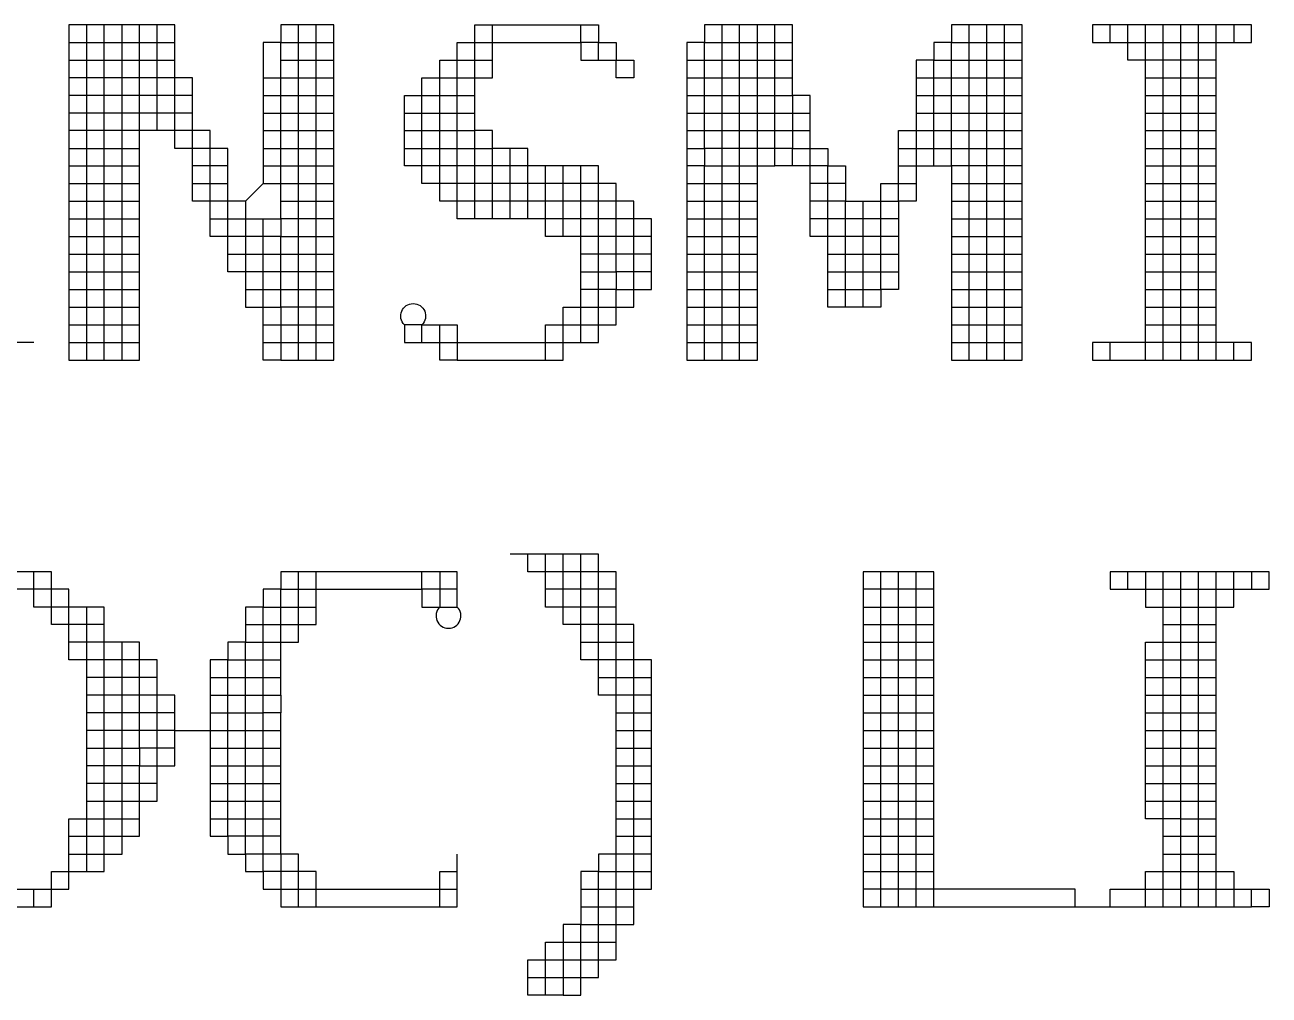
# Model space of a CAD drawing. Header units: millimetres. Extents: x 0 to 841, y 0 to 594.
# Drawn here: x 785.72 to 794.45, y 106.28 to 113.09 of the extents above; entities that cross this region are included whole.
import ezdxf
from ezdxf.enums import TextEntityAlignment as Align

# ---------------------------------------------------------------- set-up
doc = ezdxf.new("R2010")
doc.units = ezdxf.units.MM
doc.layers.add('TEXT', color=255, linetype='Continuous')
doc.styles.add('ECL', font='', dxfattribs={"width": 0.7, "height": 3})
doc.styles.get('ECL').set_extended_font_data('FangSong_GB2312')

# ---------------------------------------------------------------- blocks, each defined once
blk = doc.blocks.new('*U21')
at = {"color": 195, "linetype": 'Continuous'}
for points in [[(21.566, 4.87), (21.417, 4.87), (21.269, 4.87), (21.12, 4.87), (21.12, 4.722), (20.972, 4.722), (20.823, 4.722), (20.675, 4.722), (20.526, 4.722), (20.526, 4.87), (20.526, 5.019), (20.378, 5.019), (20.378, 5.167), (20.378, 5.316), (20.378, 5.464), (20.378, 5.613), (20.378, 5.761), (20.378, 5.91), (20.378, 6.058), (20.229, 6.058), (20.229, 6.207), (20.229, 6.355), (20.229, 6.504), (19.338, 6.504), (19.338, 6.355), (19.338, 6.207), (19.338, 6.058), (19.338, 5.91), (19.338, 5.761), (19.338, 5.613), (19.338, 5.464), (19.338, 5.316), (19.338, 5.167), (19.338, 5.019), (19.338, 4.87), (19.338, 4.722), (19.338, 4.573), (19.338, 4.425), (19.338, 4.276), (19.338, 4.128), (19.338, 3.979), (19.338, 3.831), (19.338, 3.682), (19.487, 3.682), (19.635, 3.682), (19.784, 3.682), (19.932, 3.682), (19.932, 3.831), (19.932, 3.979), (19.932, 4.128), (19.932, 4.276), (19.932, 4.425), (19.932, 4.573), (19.932, 4.722), (19.932, 4.87), (19.932, 5.019), (19.932, 5.167), (19.932, 5.316), (19.932, 5.464), (19.932, 5.613)], [(20.526, 4.87), (20.675, 4.87), (20.823, 4.87), (21.12, 4.87), (21.12, 5.019), (21.12, 5.167), (21.269, 5.167), (21.417, 5.167), (21.566, 5.167)], [(24.536, 4.276), (24.684, 4.276), (24.684, 4.425), (24.833, 4.425), (24.981, 4.425), (25.13, 4.425)]]:
    blk.add_lwpolyline(points, dxfattribs=at)
at = {"color": 207, "linetype": 'Continuous'}
for points in [[(19.487, 3.682), (19.487, 3.831), (19.487, 3.979), (19.487, 4.128), (19.487, 4.276), (19.487, 4.425), (19.487, 4.573), (19.487, 4.722), (19.487, 4.87), (19.487, 5.019), (19.487, 5.167), (19.487, 5.316), (19.487, 5.464), (19.487, 5.613), (19.487, 5.761), (19.487, 5.91), (19.487, 6.058), (19.487, 6.207), (19.487, 6.355), (19.487, 6.504)], [(28.545, 3.682), (28.545, 3.831), (28.545, 3.979), (28.545, 4.128), (28.545, 4.276), (28.545, 4.425), (28.545, 4.573), (28.545, 4.722), (28.545, 4.87), (28.545, 5.019), (28.545, 5.167), (28.545, 5.316), (28.545, 5.464), (28.545, 5.613), (28.545, 5.761), (28.545, 5.91), (28.545, 6.058), (28.545, 6.207), (28.545, 6.355), (28.545, 6.504)], [(24.684, 3.682), (24.684, 3.831), (24.833, 3.831), (24.981, 3.831), (25.13, 3.831)], [(26.169, -0.921), (26.169, -0.773), (26.169, -0.624), (26.169, -0.476), (26.169, -0.327), (26.169, -0.179), (26.169, -0.03), (26.169, 0.118), (26.169, 0.267), (26.169, 0.415), (26.169, 0.564), (26.169, 0.712), (26.169, 0.861), (26.169, 1.009), (26.169, 1.158), (26.169, 1.306), (26.169, 1.455), (26.169, 1.603), (26.169, 1.752), (26.169, 1.9)]]:
    blk.add_lwpolyline(points, dxfattribs=at)
at = {"color": 177, "linetype": 'Continuous'}
for points in [[(19.635, 3.682), (19.635, 3.831), (19.635, 3.979), (19.635, 4.128), (19.635, 4.276), (19.635, 4.425), (19.635, 4.573), (19.635, 4.722), (19.635, 4.87), (19.635, 5.019), (19.635, 5.167), (19.635, 5.316), (19.635, 5.464), (19.635, 5.613), (19.635, 5.761), (19.635, 5.91), (19.635, 6.058), (19.635, 6.207), (19.635, 6.355), (19.635, 6.504)], [(21.269, 3.682), (21.269, 3.831), (21.269, 3.979), (21.269, 4.128), (21.269, 4.276), (21.269, 4.425), (21.269, 4.573), (21.269, 4.722), (21.269, 4.87), (21.269, 5.019), (21.269, 5.167), (21.269, 5.316), (21.269, 5.464), (21.269, 5.613), (21.269, 5.761), (21.269, 5.91), (21.269, 6.058), (21.269, 6.207), (21.269, 6.355), (21.269, 6.504)], [(26.912, 3.682), (26.912, 3.831), (26.912, 3.979), (26.912, 4.128), (26.912, 4.276), (26.912, 4.425), (26.912, 4.573), (26.912, 4.722), (26.912, 4.87), (26.912, 5.019), (26.912, 5.167), (26.912, 5.316), (26.912, 5.464), (26.912, 5.613), (26.912, 5.761), (26.912, 5.91), (26.912, 6.058), (26.912, 6.207), (26.912, 6.355), (26.912, 6.504)], [(19.338, 6.355), (19.487, 6.355), (19.635, 6.355), (19.784, 6.355), (19.932, 6.355), (20.081, 6.355), (20.229, 6.355)], [(28.1, 6.355), (28.248, 6.355), (28.397, 6.355), (28.545, 6.355), (28.694, 6.355), (28.842, 6.355), (28.991, 6.355), (29.139, 6.355)], [(19.338, 6.207), (19.487, 6.207), (19.635, 6.207), (19.784, 6.207), (19.932, 6.207), (20.081, 6.207), (20.229, 6.207)], [(24.239, 4.722), (24.09, 4.722), (24.09, 4.87), (23.942, 4.87), (23.942, 5.019), (23.793, 5.019), (23.793, 5.167), (23.645, 5.167), (23.496, 5.167), (23.348, 5.167), (23.199, 5.167), (23.051, 5.167), (22.902, 5.167), (22.754, 5.167), (22.605, 5.167), (22.457, 5.167), (22.457, 5.316), (22.308, 5.316), (22.308, 5.464), (22.308, 5.613), (22.308, 5.761), (22.457, 5.761), (22.457, 5.91), (22.605, 5.91), (22.605, 6.058), (22.754, 6.058), (22.754, 6.207), (22.902, 6.207)], [(26.466, 5.91), (26.615, 5.91), (26.615, 6.058), (26.763, 6.058), (26.763, 6.207), (26.912, 6.207), (27.06, 6.207), (27.209, 6.207), (27.357, 6.207)], [(20.378, 5.91), (20.229, 5.91), (20.229, 6.058), (20.081, 6.058), (19.932, 6.058), (19.784, 6.058), (19.635, 6.058), (19.487, 6.058), (19.338, 6.058)], [(26.466, 5.761), (26.615, 5.761), (26.615, 5.91), (26.763, 5.91), (26.763, 6.058), (26.912, 6.058), (27.06, 6.058), (27.209, 6.058), (27.357, 6.058)], [(22.16, 5.613), (22.308, 5.613), (22.457, 5.613), (22.605, 5.613), (22.605, 5.761), (22.754, 5.761)], [(22.16, 5.464), (22.308, 5.464), (22.457, 5.464), (22.605, 5.464), (22.605, 5.613), (22.754, 5.613)], [(22.902, 4.87), (22.902, 5.019), (22.902, 5.167), (22.902, 5.316), (22.902, 5.464)], [(25.872, 4.128), (25.872, 4.276), (25.872, 4.425), (25.872, 4.573), (25.872, 4.722), (25.724, 4.722), (25.724, 4.87), (25.724, 5.019), (25.724, 5.167), (25.575, 5.167)], [(26.763, 5.167), (26.912, 5.167), (27.06, 5.167), (27.209, 5.167), (27.357, 5.167)], [(26.763, 5.019), (26.912, 5.019), (27.06, 5.019), (27.209, 5.019), (27.357, 5.019)], [(26.763, 4.87), (26.912, 4.87), (27.06, 4.87), (27.209, 4.87), (27.357, 4.87)], [(26.763, 4.722), (26.912, 4.722), (27.06, 4.722), (27.209, 4.722), (27.357, 4.722)], [(20.823, 4.276), (20.972, 4.276), (21.12, 4.276), (21.269, 4.276), (21.417, 4.276), (21.566, 4.276)], [(26.763, 4.276), (26.912, 4.276), (27.06, 4.276), (27.209, 4.276), (27.357, 4.276)], [(26.763, 4.128), (26.912, 4.128), (27.06, 4.128), (27.209, 4.128), (27.357, 4.128)], [(26.763, 3.979), (26.912, 3.979), (27.06, 3.979), (27.209, 3.979), (27.357, 3.979)], [(26.763, 3.831), (26.912, 3.831), (27.06, 3.831), (27.209, 3.831), (27.357, 3.831)], [(23.348, -1.664), (23.348, -1.515), (23.496, -1.515), (23.645, -1.515), (23.645, -1.367), (23.793, -1.367), (23.942, -1.367), (23.942, -1.218), (23.942, -1.07), (23.942, -0.921), (23.942, -0.773), (23.942, -0.624), (23.942, -0.476), (23.942, -0.327), (23.942, -0.179), (23.942, -0.03), (23.942, 0.118), (23.942, 0.267), (23.942, 0.415), (23.942, 0.564), (23.942, 0.712), (23.942, 0.861), (23.942, 1.009), (23.942, 1.158), (23.793, 1.158), (23.793, 1.306), (23.793, 1.455), (23.793, 1.603), (23.645, 1.603), (23.496, 1.603), (23.496, 1.752), (23.496, 1.9), (23.496, 2.049)], [(28.694, -0.921), (28.694, -0.773), (28.694, -0.624), (28.694, -0.476), (28.694, -0.327), (28.694, -0.179), (28.694, -0.03), (28.694, 0.118), (28.694, 0.267), (28.694, 0.415), (28.694, 0.564), (28.694, 0.712), (28.694, 0.861), (28.694, 1.009), (28.694, 1.158), (28.694, 1.306), (28.694, 1.455), (28.694, 1.603), (28.694, 1.752), (28.694, 1.9)], [(20.526, 1.009), (20.675, 1.009), (20.675, 1.158), (20.823, 1.158), (20.823, 1.306), (20.972, 1.306), (20.972, 1.455), (21.12, 1.455), (21.12, 1.603), (21.269, 1.603), (21.417, 1.603)], [(28.694, 1.306), (28.842, 1.306), (28.991, 1.306)], [(23.942, 0.712), (24.09, 0.712), (24.239, 0.712)], [(23.942, 0.564), (24.09, 0.564), (24.239, 0.564)], [(23.942, 0.415), (24.09, 0.415), (24.239, 0.415)], [(23.942, 0.267), (24.09, 0.267), (24.239, 0.267)], [(23.942, 0.118), (24.09, 0.118), (24.239, 0.118)], [(23.942, -0.03), (24.09, -0.03), (24.239, -0.03)], [(23.942, -0.179), (24.09, -0.179), (24.239, -0.179)], [(28.694, -0.179), (28.842, -0.179), (28.991, -0.179)], [(28.397, -0.921), (28.397, -0.773), (28.545, -0.773), (28.694, -0.773), (28.842, -0.773), (28.991, -0.773), (29.139, -0.773), (29.139, -0.921)]]:
    blk.add_lwpolyline(points, dxfattribs=at)
at = {"color": 154, "linetype": 'Continuous'}
for points in [[(19.784, 3.682), (19.784, 3.831), (19.784, 3.979), (19.784, 4.128), (19.784, 4.276), (19.784, 4.425), (19.784, 4.573), (19.784, 4.722), (19.784, 4.87), (19.784, 5.019), (19.784, 5.167), (19.784, 5.316), (19.784, 5.464), (19.784, 5.613), (19.784, 5.761), (19.784, 5.91), (19.784, 6.058), (19.784, 6.207), (19.784, 6.355), (19.784, 6.504)], [(28.842, 3.682), (28.842, 3.831), (28.842, 3.979), (28.842, 4.128), (28.842, 4.276), (28.842, 4.425), (28.842, 4.573), (28.842, 4.722), (28.842, 4.87), (28.842, 5.019), (28.842, 5.167), (28.842, 5.316), (28.842, 5.464), (28.842, 5.613), (28.842, 5.761), (28.842, 5.91), (28.842, 6.058), (28.842, 6.207), (28.842, 6.355), (28.842, 6.504)]]:
    blk.add_lwpolyline(points, dxfattribs=at)
at = {"color": 146, "linetype": 'Continuous'}
blk.add_lwpolyline([(19.932, 5.613), (19.932, 5.761), (19.932, 5.91), (19.932, 6.058), (19.932, 6.207), (19.932, 6.355), (19.932, 6.504)], dxfattribs=at)
at = {"color": 157, "linetype": 'Continuous'}
for points in [[(20.081, 5.613), (20.081, 5.761), (20.081, 5.91), (20.081, 6.058), (20.081, 6.207), (20.081, 6.355), (20.081, 6.504)], [(21.417, 3.682), (21.566, 3.682), (21.566, 3.831), (21.566, 3.979), (21.566, 4.128), (21.566, 4.276), (21.566, 4.425), (21.566, 4.573), (21.566, 4.722), (21.566, 4.87), (21.566, 5.019), (21.566, 5.167), (21.566, 5.316), (21.566, 5.464), (21.566, 5.613), (21.566, 5.761), (21.566, 5.91), (21.566, 6.058), (21.566, 6.207), (21.566, 6.355), (21.566, 6.504), (21.12, 6.504), (21.12, 6.355), (20.972, 6.355), (20.972, 6.207), (20.972, 6.058), (20.972, 5.91), (20.972, 5.761), (20.972, 5.613), (20.972, 5.464), (20.972, 5.316), (20.972, 5.167), (20.823, 5.019), (20.823, 4.87), (20.823, 4.722), (20.823, 4.573), (20.823, 4.425), (20.823, 4.276), (20.823, 4.128), (20.972, 4.128), (21.12, 4.128), (21.12, 3.979), (21.12, 3.831), (21.12, 3.682), (21.269, 3.682), (21.417, 3.682), (21.417, 3.831), (21.417, 3.979), (21.417, 4.128), (21.417, 4.276), (21.417, 4.425), (21.417, 4.573), (21.417, 4.722), (21.417, 4.87), (21.417, 5.019), (21.417, 5.167), (21.417, 5.316), (21.417, 5.464), (21.417, 5.613), (21.417, 5.761), (21.417, 5.91), (21.417, 6.058), (21.417, 6.207), (21.417, 6.355), (21.417, 6.504)], [(22.16, 5.761), (22.308, 5.761), (22.308, 5.91), (22.457, 5.91), (22.457, 6.058), (22.605, 6.058), (22.605, 6.207), (22.754, 6.207), (22.754, 6.355), (22.902, 6.355), (23.051, 6.355), (23.199, 6.355), (23.348, 6.355), (23.496, 6.355), (23.645, 6.355), (23.645, 6.207), (23.793, 6.207), (23.942, 6.207)], [(26.615, 5.316), (26.615, 5.464), (26.763, 5.464), (26.763, 5.613), (26.912, 5.613), (27.06, 5.613), (27.209, 5.613), (27.357, 5.613)], [(23.645, 3.831), (23.645, 3.979), (23.645, 4.128), (23.645, 4.276), (23.645, 4.425), (23.645, 4.573), (23.645, 4.722), (23.645, 4.87), (23.645, 5.019), (23.645, 5.167), (23.645, 5.316)], [(20.378, 5.167), (20.526, 5.167), (20.675, 5.167)], [(26.318, 4.87), (26.169, 4.87), (26.021, 4.87), (25.872, 4.87), (25.872, 5.019), (25.724, 5.019), (25.575, 5.019)], [(22.605, 1.752), (22.457, 1.752), (22.308, 1.752), (22.308, 1.9)], [(21.12, -0.327), (20.972, -0.327), (20.972, -0.179), (21.12, -0.179)], [(21.269, -0.921), (21.269, -0.773), (21.269, -0.624)], [(23.645, -0.921), (23.793, -0.921), (23.942, -0.921), (24.09, -0.921)]]:
    blk.add_lwpolyline(points, dxfattribs=at)
at = {"color": 251, "linetype": 'Continuous'}
for points in [[(24.239, 4.425), (24.09, 4.425), (24.09, 4.573), (23.942, 4.573), (23.942, 4.722), (23.793, 4.722), (23.645, 4.722), (23.496, 4.722), (23.348, 4.722), (23.348, 4.87), (23.199, 4.87), (23.051, 4.87), (22.902, 4.87), (22.754, 4.87), (22.605, 4.87), (22.605, 5.019), (22.457, 5.019), (22.457, 5.167), (22.308, 5.167), (22.308, 5.316), (22.16, 5.316), (22.16, 5.464), (22.16, 5.613), (22.16, 5.761), (22.16, 5.91), (22.308, 5.91), (22.308, 6.058), (22.457, 6.058), (22.457, 6.207), (22.605, 6.207), (22.605, 6.355), (22.754, 6.355), (22.754, 6.504), (23.793, 6.504), (23.793, 6.355), (23.942, 6.355), (23.942, 6.207), (24.09, 6.207), (24.09, 6.058), (23.942, 6.058), (23.942, 6.207)], [(20.972, 5.761), (21.12, 5.761), (21.12, 5.91), (21.269, 5.91), (21.417, 5.91), (21.566, 5.91)], [(20.972, 5.613), (21.12, 5.613), (21.12, 5.761), (21.269, 5.761), (21.417, 5.761), (21.566, 5.761)], [(20.972, 5.464), (21.12, 5.464), (21.12, 5.613), (21.269, 5.613), (21.417, 5.613), (21.566, 5.613)], [(20.972, 5.316), (21.12, 5.316), (21.12, 5.464), (21.269, 5.464), (21.417, 5.464), (21.566, 5.464)], [(20.972, 5.167), (21.12, 5.167), (21.12, 5.316), (21.269, 5.316), (21.417, 5.316), (21.566, 5.316)], [(24.536, 5.167), (24.684, 5.167), (24.684, 5.316), (24.833, 5.316), (24.981, 5.316), (25.13, 5.316), (25.278, 5.316)], [(21.12, 3.682), (20.972, 3.682), (20.972, 3.831), (20.972, 3.979), (20.972, 4.128), (20.972, 4.276), (20.972, 4.425), (20.972, 4.573), (20.972, 4.722), (20.972, 4.87)], [(29.139, 3.682), (29.288, 3.682), (29.288, 3.831), (28.991, 3.831), (28.842, 3.831), (28.694, 3.831), (28.545, 3.831), (28.397, 3.831), (27.951, 3.831), (27.951, 3.682), (28.1, 3.682), (28.1, 3.831)], [(28.1, 3.682), (28.248, 3.682), (28.397, 3.682), (28.545, 3.682), (28.694, 3.682), (28.842, 3.682), (28.991, 3.682), (29.139, 3.682), (29.139, 3.831)], [(24.239, 0.861), (24.239, 1.009), (24.239, 1.158), (24.09, 1.158), (23.942, 1.158), (23.942, 1.306), (23.942, 1.455), (23.793, 1.455), (23.645, 1.455), (23.496, 1.455), (23.496, 1.603), (23.348, 1.603), (23.348, 1.752), (23.348, 1.9), (23.348, 2.049)], [(22.457, 1.9), (22.457, 1.752), (22.457, 1.603), (22.605, 1.603), (22.605, 1.752), (22.605, 1.9), (21.12, 1.9), (21.12, 1.752), (20.972, 1.752), (20.972, 1.603), (20.823, 1.603), (20.823, 1.455), (20.823, 1.306), (20.675, 1.306), (20.675, 1.158), (20.526, 1.158), (20.526, 1.009), (20.526, 0.861), (20.526, 0.712), (20.526, 0.564), (20.526, 0.415), (20.526, 0.267), (20.526, 0.118), (20.526, -0.03), (20.526, -0.179), (20.526, -0.327), (20.675, -0.327), (20.675, -0.476), (20.823, -0.476), (20.823, -0.624), (20.972, -0.624), (20.972, -0.773), (21.12, -0.773), (21.12, -0.921), (21.269, -0.921), (21.417, -0.921), (21.566, -0.921), (21.714, -0.921), (21.863, -0.921), (22.011, -0.921), (22.16, -0.921), (22.308, -0.921), (22.457, -0.921), (22.457, -0.773), (22.605, -0.773)], [(29.288, 1.9), (29.288, 1.752), (29.436, 1.752), (29.436, 1.9), (28.1, 1.9), (28.1, 1.752), (28.248, 1.752), (28.248, 1.9)], [(28.397, 1.9), (28.397, 1.752), (28.397, 1.603), (28.545, 1.603), (28.694, 1.603), (28.842, 1.603), (28.991, 1.603), (29.139, 1.603), (29.139, 1.752), (29.288, 1.752)], [(28.397, 1.158), (28.545, 1.158), (28.694, 1.158), (28.842, 1.158), (28.991, 1.158)], [(28.397, 1.009), (28.545, 1.009), (28.694, 1.009), (28.842, 1.009), (28.991, 1.009)], [(28.397, 0.861), (28.545, 0.861), (28.694, 0.861), (28.842, 0.861), (28.991, 0.861)], [(28.397, 0.712), (28.545, 0.712), (28.694, 0.712), (28.842, 0.712), (28.991, 0.712)], [(28.397, 0.564), (28.545, 0.564), (28.694, 0.564), (28.842, 0.564), (28.991, 0.564)], [(28.397, 0.415), (28.545, 0.415), (28.694, 0.415), (28.842, 0.415), (28.991, 0.415)]]:
    blk.add_lwpolyline(points, dxfattribs=at)
at = {"color": 165, "linetype": 'Continuous'}
for points in [[(22.754, 4.87), (22.754, 5.019), (22.754, 5.167), (22.754, 5.316), (22.754, 5.464), (22.754, 5.613), (22.754, 5.761), (22.754, 5.91), (22.754, 6.058), (22.902, 6.058), (22.902, 6.207), (22.902, 6.355), (22.902, 6.504)], [(27.357, 5.316), (27.209, 5.316), (27.06, 5.316), (26.912, 5.316), (26.763, 5.316), (26.763, 5.167), (26.763, 5.019), (26.763, 4.87), (26.763, 4.722), (26.763, 4.573), (26.763, 4.425), (26.763, 4.276), (26.763, 4.128), (26.763, 3.979), (26.763, 3.831), (26.763, 3.682), (26.912, 3.682), (27.06, 3.682), (27.209, 3.682), (27.357, 3.682), (27.357, 3.831), (27.357, 3.979), (27.357, 4.128), (27.357, 4.276), (27.357, 4.425), (27.357, 4.573), (27.357, 4.722), (27.357, 4.87), (27.357, 5.019), (27.357, 5.167), (27.357, 5.316), (27.357, 5.464), (27.357, 5.613), (27.357, 5.761), (27.357, 5.91), (27.357, 6.058), (27.357, 6.207), (27.357, 6.355), (27.357, 6.504), (26.763, 6.504), (26.763, 6.355), (26.615, 6.355), (26.615, 6.207), (26.466, 6.207), (26.466, 6.058), (26.466, 5.91), (26.466, 5.761), (26.466, 5.613), (26.466, 5.464), (26.466, 5.316), (26.466, 5.167), (26.466, 5.019), (26.318, 5.019), (26.318, 4.87), (26.318, 4.722), (26.318, 4.573), (26.318, 4.425), (26.318, 4.276), (26.169, 4.276), (26.169, 4.128), (26.021, 4.128), (25.872, 4.128), (25.724, 4.128), (25.724, 4.276), (25.724, 4.425), (25.724, 4.573), (25.724, 4.722), (25.575, 4.722), (25.575, 4.87), (25.575, 5.019), (25.575, 5.167), (25.575, 5.316), (25.575, 5.464), (25.575, 5.613), (25.575, 5.761), (25.575, 5.91), (25.427, 5.91), (25.427, 6.058), (25.427, 6.207), (25.427, 6.355), (25.427, 6.504), (24.684, 6.504), (24.684, 6.355), (24.536, 6.355), (24.536, 6.207), (24.536, 6.058), (24.536, 5.91), (24.536, 5.761), (24.536, 5.613), (24.536, 5.464), (24.536, 5.316), (24.536, 5.167), (24.536, 5.019), (24.536, 4.87), (24.536, 4.722), (24.536, 4.573), (24.536, 4.425), (24.536, 4.276), (24.536, 4.128), (24.536, 3.979), (24.536, 3.831), (24.536, 3.682), (24.684, 3.682), (24.833, 3.682), (24.981, 3.682), (25.13, 3.682), (25.13, 3.831), (25.13, 3.979), (25.13, 4.128), (25.13, 4.276), (25.13, 4.425), (25.13, 4.573), (25.13, 4.722), (25.13, 4.87), (25.13, 5.019), (25.13, 5.167), (25.13, 5.316), (25.13, 5.464), (25.13, 5.613), (25.13, 5.761), (25.13, 5.91), (25.13, 6.058), (25.13, 6.207), (25.13, 6.355), (25.13, 6.504)], [(20.675, 5.316), (20.526, 5.316), (20.526, 5.464), (20.378, 5.464), (20.229, 5.464), (20.229, 5.613), (20.081, 5.613), (19.932, 5.613), (19.784, 5.613), (19.635, 5.613), (19.487, 5.613), (19.338, 5.613)], [(24.536, 5.464), (24.684, 5.464), (24.684, 5.613), (24.833, 5.613), (24.981, 5.613), (25.13, 5.613), (25.278, 5.613), (25.427, 5.613), (25.427, 5.464), (25.575, 5.464), (25.724, 5.464), (25.724, 5.316), (25.872, 5.316), (25.872, 5.167), (25.872, 5.019), (26.169, 5.019), (26.318, 5.019), (26.318, 5.167), (26.466, 5.167)], [(25.872, 5.167), (25.724, 5.167), (25.724, 5.316), (25.575, 5.316), (25.427, 5.316), (25.427, 5.464), (25.278, 5.464), (25.13, 5.464), (24.981, 5.464), (24.833, 5.464), (24.684, 5.464), (24.684, 5.316), (24.536, 5.316)], [(23.942, 1.752), (23.942, 1.9), (23.793, 1.9), (23.645, 1.9), (23.496, 1.9), (23.348, 1.9), (23.199, 1.9), (23.199, 2.049)], [(23.496, -1.664), (23.348, -1.664), (23.199, -1.664), (23.199, -1.515), (23.199, -1.367), (23.348, -1.367), (23.348, -1.218), (23.496, -1.218), (23.645, -1.218), (23.645, -1.07), (23.793, -1.07), (23.793, -0.921), (23.793, -0.773), (23.942, -0.773), (24.09, -0.773), (24.239, -0.773), (24.239, -0.624), (24.239, -0.476), (24.239, -0.327), (24.239, -0.179), (24.239, -0.03), (24.239, 0.118), (24.239, 0.267), (24.239, 0.415), (24.239, 0.564), (24.239, 0.712), (24.239, 0.861), (24.09, 0.861), (23.942, 0.861), (23.793, 0.861), (23.793, 1.009), (23.793, 1.158), (23.645, 1.158), (23.645, 1.306), (23.645, 1.455), (23.645, 1.603), (23.645, 1.752), (23.645, 1.9), (23.645, 2.049)], [(20.229, 0.564), (20.081, 0.564), (20.081, 0.712), (19.932, 0.712), (19.932, 0.861), (19.784, 0.861), (19.635, 0.861), (19.487, 0.861)], [(20.526, -0.03), (20.675, -0.03), (20.823, -0.03), (20.972, -0.03), (20.972, 0.118), (21.12, 0.118)], [(23.645, -0.773), (23.793, -0.773), (23.793, -0.624), (23.942, -0.624), (24.09, -0.624), (24.239, -0.624)], [(28.1, -0.921), (28.1, -0.773), (28.397, -0.773), (28.397, -0.624), (28.545, -0.624), (28.694, -0.624), (28.842, -0.624), (28.991, -0.624), (29.139, -0.624), (29.139, -0.773), (29.436, -0.773), (29.436, -0.921), (29.288, -0.921)]]:
    blk.add_lwpolyline(points, dxfattribs=at)
at = {"color": 185, "linetype": 'Continuous'}
for points in [[(23.793, 6.207), (23.793, 6.355), (23.645, 6.355), (23.645, 6.504)], [(28.397, 0.267), (28.545, 0.267), (28.694, 0.267), (28.842, 0.267), (28.991, 0.267)], [(28.397, 0.118), (28.545, 0.118), (28.694, 0.118), (28.842, 0.118), (28.991, 0.118)], [(28.397, -0.03), (28.545, -0.03), (28.694, -0.03), (28.842, -0.03), (28.991, -0.03)], [(19.041, -0.921), (19.19, -0.921), (19.19, -0.773), (19.338, -0.773), (19.338, -0.624), (19.338, -0.476), (19.338, -0.327), (19.338, -0.179), (19.487, -0.179), (19.635, -0.179), (19.784, -0.179), (19.932, -0.179)]]:
    blk.add_lwpolyline(points, dxfattribs=at)
at = {"color": 197, "linetype": 'Continuous'}
for points in [[(24.833, 3.682), (24.833, 3.831), (24.833, 3.979), (24.833, 4.128), (24.833, 4.276), (24.833, 4.425), (24.833, 4.573), (24.833, 4.722), (24.833, 4.87), (24.833, 5.019), (24.833, 5.167), (24.833, 5.316), (24.833, 5.464), (24.833, 5.613), (24.833, 5.761), (24.833, 5.91), (24.833, 6.058), (24.833, 6.207), (24.833, 6.355), (24.833, 6.504)], [(24.536, 6.207), (24.684, 6.207), (24.684, 6.355), (24.833, 6.355), (24.981, 6.355), (25.13, 6.355), (25.278, 6.355), (25.427, 6.355)], [(24.536, 6.058), (24.684, 6.058), (24.684, 6.207), (24.833, 6.207), (24.981, 6.207), (25.13, 6.207), (25.278, 6.207), (25.427, 6.207)], [(24.536, 5.91), (24.684, 5.91), (24.684, 6.058), (24.833, 6.058), (24.981, 6.058), (25.13, 6.058), (25.278, 6.058), (25.427, 6.058)], [(21.12, 5.019), (21.269, 5.019), (21.417, 5.019), (21.566, 5.019)], [(20.675, 4.573), (20.823, 4.573), (20.972, 4.573), (21.12, 4.573), (21.12, 4.722), (21.269, 4.722), (21.417, 4.722), (21.566, 4.722)], [(19.338, -0.476), (19.487, -0.476), (19.635, -0.476), (19.635, -0.327), (19.635, -0.179), (19.635, -0.03), (19.635, 0.118), (19.635, 0.267), (19.635, 0.415), (19.635, 0.564), (19.635, 0.712), (19.635, 0.861), (19.635, 1.009), (19.635, 1.158), (19.487, 1.158), (19.338, 1.158), (19.338, 1.306), (19.338, 1.455), (19.19, 1.455), (19.19, 1.603), (19.19, 1.752), (19.041, 1.752), (19.041, 1.9)], [(19.635, 1.455), (19.487, 1.455), (19.338, 1.455), (19.338, 1.603), (19.19, 1.603), (19.041, 1.603), (19.041, 1.752), (18.893, 1.752), (18.744, 1.752), (18.596, 1.752), (18.447, 1.752), (18.299, 1.752), (18.15, 1.752), (18.002, 1.752), (17.853, 1.752), (17.853, 1.603), (17.705, 1.603)], [(26.021, 1.603), (26.169, 1.603), (26.318, 1.603), (26.466, 1.603), (26.615, 1.603)], [(26.021, 1.306), (26.169, 1.306), (26.318, 1.306), (26.466, 1.306), (26.615, 1.306)], [(26.021, 1.158), (26.169, 1.158), (26.318, 1.158), (26.466, 1.158), (26.615, 1.158)], [(26.021, 1.009), (26.169, 1.009), (26.318, 1.009), (26.466, 1.009), (26.615, 1.009)], [(26.021, 0.861), (26.169, 0.861), (26.318, 0.861), (26.466, 0.861), (26.615, 0.861)], [(26.021, 0.712), (26.169, 0.712), (26.318, 0.712), (26.466, 0.712), (26.615, 0.712)], [(26.021, 0.564), (26.169, 0.564), (26.318, 0.564), (26.466, 0.564), (26.615, 0.564)], [(26.021, 0.415), (26.169, 0.415), (26.318, 0.415), (26.466, 0.415), (26.615, 0.415)], [(26.021, 0.267), (26.169, 0.267), (26.318, 0.267), (26.466, 0.267), (26.615, 0.267)], [(26.021, -0.03), (26.169, -0.03), (26.318, -0.03), (26.466, -0.03), (26.615, -0.03)], [(26.021, -0.179), (26.169, -0.179), (26.318, -0.179), (26.466, -0.179), (26.615, -0.179)], [(26.021, -0.327), (26.169, -0.327), (26.318, -0.327), (26.466, -0.327), (26.615, -0.327)], [(28.545, -0.327), (28.694, -0.327), (28.842, -0.327), (28.991, -0.327)], [(26.021, -0.476), (26.169, -0.476), (26.318, -0.476), (26.466, -0.476), (26.615, -0.476)], [(28.545, -0.476), (28.694, -0.476), (28.842, -0.476), (28.991, -0.476)], [(27.803, -0.921), (27.803, -0.773), (26.615, -0.773), (26.466, -0.773), (26.318, -0.773), (26.169, -0.773), (26.021, -0.773)]]:
    blk.add_lwpolyline(points, dxfattribs=at)
at = {"color": 166, "linetype": 'Continuous'}
for points in [[(24.981, 3.682), (24.981, 3.831), (24.981, 3.979), (24.981, 4.128), (24.981, 4.276), (24.981, 4.425), (24.981, 4.573), (24.981, 4.722), (24.981, 4.87), (24.981, 5.019), (24.981, 5.167), (24.981, 5.316), (24.981, 5.464), (24.981, 5.613), (24.981, 5.761), (24.981, 5.91), (24.981, 6.058), (24.981, 6.207), (24.981, 6.355), (24.981, 6.504)], [(27.06, 3.682), (27.06, 3.831), (27.06, 3.979), (27.06, 4.128), (27.06, 4.276), (27.06, 4.425), (27.06, 4.573), (27.06, 4.722), (27.06, 4.87), (27.06, 5.019), (27.06, 5.167), (27.06, 5.316), (27.06, 5.464), (27.06, 5.613), (27.06, 5.761), (27.06, 5.91), (27.06, 6.058), (27.06, 6.207), (27.06, 6.355), (27.06, 6.504)], [(27.209, 3.682), (27.209, 3.831), (27.209, 3.979), (27.209, 4.128), (27.209, 4.276), (27.209, 4.425), (27.209, 4.573), (27.209, 4.722), (27.209, 4.87), (27.209, 5.019), (27.209, 5.167), (27.209, 5.316), (27.209, 5.464), (27.209, 5.613), (27.209, 5.761), (27.209, 5.91), (27.209, 6.058), (27.209, 6.207), (27.209, 6.355), (27.209, 6.504)], [(28.694, 3.682), (28.694, 3.831), (28.694, 3.979), (28.694, 4.128), (28.694, 4.276), (28.694, 4.425), (28.694, 4.573), (28.694, 4.722), (28.694, 4.87), (28.694, 5.019), (28.694, 5.167), (28.694, 5.316), (28.694, 5.464), (28.694, 5.613), (28.694, 5.761), (28.694, 5.91), (28.694, 6.058), (28.694, 6.207), (28.694, 6.355), (28.694, 6.504)], [(24.239, 4.573), (24.09, 4.573), (24.09, 4.722), (23.942, 4.722), (23.942, 4.87), (23.793, 4.87), (23.793, 5.019), (23.645, 5.019), (23.496, 5.019), (23.348, 5.019), (23.199, 5.019), (23.051, 5.019), (22.902, 5.019), (22.754, 5.019), (22.605, 5.019), (22.605, 5.167), (22.605, 5.316), (22.457, 5.316), (22.457, 5.464), (22.457, 5.613), (22.457, 5.761), (22.605, 5.761), (22.605, 5.91), (22.754, 5.91)], [(23.496, 4.722), (23.496, 4.87), (23.496, 5.019), (23.496, 5.167), (23.496, 5.316)], [(21.566, 4.425), (21.417, 4.425), (21.269, 4.425), (21.12, 4.425), (21.12, 4.573), (21.269, 4.573), (21.417, 4.573), (21.566, 4.573)], [(20.972, 3.979), (21.12, 3.979), (21.269, 3.979), (21.417, 3.979), (21.566, 3.979)], [(20.972, 3.831), (21.12, 3.831), (21.269, 3.831), (21.417, 3.831), (21.566, 3.831)], [(26.466, -0.921), (26.466, -0.773), (26.466, -0.624), (26.466, -0.476), (26.466, -0.327), (26.466, -0.179), (26.466, -0.03), (26.466, 0.118), (26.466, 0.267), (26.466, 0.415), (26.466, 0.564), (26.466, 0.712), (26.466, 0.861), (26.466, 1.009), (26.466, 1.158), (26.466, 1.306), (26.466, 1.455), (26.466, 1.603), (26.466, 1.752), (26.466, 1.9)], [(28.842, -0.921), (28.842, -0.773), (28.842, -0.624), (28.842, -0.476), (28.842, -0.327), (28.842, -0.179), (28.842, -0.03), (28.842, 0.118), (28.842, 0.267), (28.842, 0.415), (28.842, 0.564), (28.842, 0.712), (28.842, 0.861), (28.842, 1.009), (28.842, 1.158), (28.842, 1.306), (28.842, 1.455), (28.842, 1.603), (28.842, 1.752), (28.842, 1.9)], [(19.338, -0.327), (19.487, -0.327), (19.635, -0.327), (19.784, -0.327), (19.784, -0.179), (19.784, -0.03), (19.784, 0.118), (19.784, 0.267), (19.784, 0.415), (19.784, 0.564), (19.784, 0.712), (19.784, 0.861), (19.784, 1.009), (19.784, 1.158), (19.784, 1.306)], [(21.12, -0.476), (20.972, -0.476), (20.972, -0.327), (20.823, -0.327), (20.675, -0.327), (20.675, -0.179), (20.675, -0.03), (20.675, 0.118), (20.675, 0.267), (20.675, 0.415), (20.675, 0.564), (20.675, 0.712), (20.675, 0.861), (20.823, 0.861), (20.823, 1.009), (20.972, 1.009), (20.972, 1.158), (21.12, 1.158)]]:
    blk.add_lwpolyline(points, dxfattribs=at)
at = {"color": 164, "linetype": 'Continuous'}
blk.add_lwpolyline([(25.278, 5.464), (25.278, 5.613), (25.278, 5.761), (25.278, 5.91), (25.278, 6.058), (25.278, 6.207), (25.278, 6.355), (25.278, 6.504)], dxfattribs=at)
at = {"color": 155, "linetype": 'Continuous'}
for points in [[(29.139, 6.504), (29.139, 6.355), (29.288, 6.355), (29.288, 6.504), (27.951, 6.504), (27.951, 6.355), (28.1, 6.355), (28.1, 6.504)], [(21.12, 0.861), (21.12, 1.009), (21.12, 1.158), (21.12, 1.306), (21.12, 1.455), (21.269, 1.455), (21.269, 1.603), (21.269, 1.752), (21.269, 1.9)], [(20.229, 0.712), (20.081, 0.712), (20.081, 0.861), (19.932, 0.861), (19.932, 1.009), (19.784, 1.009), (19.635, 1.009), (19.487, 1.009)], [(20.229, 0.415), (20.081, 0.415), (20.081, 0.564), (19.932, 0.564), (19.932, 0.712), (19.784, 0.712), (19.635, 0.712), (19.487, 0.712)]]:
    blk.add_lwpolyline(points, dxfattribs=at)
at = {"color": 175, "linetype": 'Continuous'}
for points in [[(28.991, 6.207), (28.842, 6.207), (28.694, 6.207), (28.545, 6.207), (28.397, 6.207), (28.248, 6.207), (28.248, 6.355), (28.248, 6.504)], [(28.397, 6.058), (28.545, 6.058), (28.694, 6.058), (28.842, 6.058), (28.991, 6.058)], [(28.397, 5.91), (28.545, 5.91), (28.694, 5.91), (28.842, 5.91), (28.991, 5.91)], [(21.566, 4.128), (21.417, 4.128), (21.269, 4.128), (21.12, 4.128), (21.12, 4.276), (21.12, 4.425), (20.972, 4.425), (20.823, 4.425), (20.675, 4.425), (20.675, 4.573), (20.675, 4.722), (20.675, 4.87), (20.675, 5.019), (20.675, 5.167), (20.675, 5.316), (20.675, 5.464), (20.526, 5.464), (20.526, 5.613), (20.378, 5.613), (20.229, 5.613), (20.229, 5.761), (20.081, 5.761), (19.932, 5.761), (19.784, 5.761), (19.635, 5.761), (19.487, 5.761), (19.338, 5.761)], [(28.397, 5.761), (28.545, 5.761), (28.694, 5.761), (28.842, 5.761), (28.991, 5.761)], [(28.397, 5.613), (28.545, 5.613), (28.694, 5.613), (28.842, 5.613), (28.991, 5.613)], [(19.338, 5.464), (19.487, 5.464), (19.635, 5.464), (19.784, 5.464), (19.932, 5.464)], [(24.09, 4.87), (24.09, 5.019), (23.942, 5.019), (23.942, 5.167), (23.793, 5.167), (23.793, 5.316), (23.199, 5.316), (23.051, 5.316), (22.902, 5.316), (22.754, 5.316), (22.605, 5.316), (22.605, 5.464), (22.754, 5.464), (22.902, 5.464)], [(26.318, 5.316), (26.466, 5.316), (26.615, 5.316), (26.763, 5.316), (26.763, 5.464), (26.912, 5.464), (27.06, 5.464), (27.209, 5.464), (27.357, 5.464)], [(28.397, 5.464), (28.545, 5.464), (28.694, 5.464), (28.842, 5.464), (28.991, 5.464)], [(19.338, 5.316), (19.487, 5.316), (19.635, 5.316), (19.784, 5.316), (19.932, 5.316)], [(28.397, 5.316), (28.545, 5.316), (28.694, 5.316), (28.842, 5.316), (28.991, 5.316)], [(19.338, 5.167), (19.487, 5.167), (19.635, 5.167), (19.784, 5.167), (19.932, 5.167)], [(28.397, 5.167), (28.545, 5.167), (28.694, 5.167), (28.842, 5.167), (28.991, 5.167)], [(19.338, 5.019), (19.487, 5.019), (19.635, 5.019), (19.784, 5.019), (19.932, 5.019)], [(28.397, 5.019), (28.545, 5.019), (28.694, 5.019), (28.842, 5.019), (28.991, 5.019)], [(19.338, 4.87), (19.487, 4.87), (19.635, 4.87), (19.784, 4.87), (19.932, 4.87)], [(28.397, 4.87), (28.545, 4.87), (28.694, 4.87), (28.842, 4.87), (28.991, 4.87)], [(19.338, 4.722), (19.487, 4.722), (19.635, 4.722), (19.784, 4.722), (19.932, 4.722)], [(28.397, 4.722), (28.545, 4.722), (28.694, 4.722), (28.842, 4.722), (28.991, 4.722)], [(19.338, 4.573), (19.487, 4.573), (19.635, 4.573), (19.784, 4.573), (19.932, 4.573)], [(28.397, 4.573), (28.545, 4.573), (28.694, 4.573), (28.842, 4.573), (28.991, 4.573)], [(19.338, 4.425), (19.487, 4.425), (19.635, 4.425), (19.784, 4.425), (19.932, 4.425)], [(28.397, 4.425), (28.545, 4.425), (28.694, 4.425), (28.842, 4.425), (28.991, 4.425)], [(19.338, 4.276), (19.487, 4.276), (19.635, 4.276), (19.784, 4.276), (19.932, 4.276)], [(23.348, 3.682), (23.348, 3.831), (23.348, 3.979), (23.496, 3.979), (23.496, 4.128), (23.645, 4.128), (23.793, 4.128), (23.942, 4.128), (23.942, 4.276), (23.793, 4.276), (23.645, 4.276)], [(28.397, 4.276), (28.545, 4.276), (28.694, 4.276), (28.842, 4.276), (28.991, 4.276)], [(19.338, 4.128), (19.487, 4.128), (19.635, 4.128), (19.784, 4.128), (19.932, 4.128)], [(28.397, 4.128), (28.545, 4.128), (28.694, 4.128), (28.842, 4.128), (28.991, 4.128)], [(19.338, 3.979), (19.487, 3.979), (19.635, 3.979), (19.784, 3.979), (19.932, 3.979)], [(19.338, 3.831), (19.487, 3.831), (19.635, 3.831), (19.784, 3.831), (19.932, 3.831)], [(24.239, -0.476), (24.09, -0.476), (23.942, -0.476), (23.793, -0.476), (23.793, -0.624), (23.645, -0.624), (23.645, -0.773), (23.645, -0.921), (23.645, -1.07), (23.496, -1.07), (23.496, -1.218), (23.496, -1.367), (23.496, -1.515), (23.496, -1.664), (23.645, -1.664), (23.645, -1.515), (23.793, -1.515), (23.793, -1.367), (23.793, -1.218), (23.793, -1.07), (23.942, -1.07), (24.09, -1.07), (24.09, -0.921), (24.09, -0.773), (24.09, -0.624), (24.09, -0.476), (24.09, -0.327), (24.09, -0.179), (24.09, -0.03), (24.09, 0.118), (24.09, 0.267), (24.09, 0.415), (24.09, 0.564), (24.09, 0.712), (24.09, 0.861), (24.09, 1.009), (24.09, 1.158), (24.09, 1.306), (24.09, 1.455), (23.942, 1.455), (23.942, 1.603), (23.942, 1.752), (23.793, 1.752), (23.793, 1.9), (23.793, 2.049), (23.051, 2.049)], [(20.526, 0.861), (20.675, 0.861), (20.675, 1.009), (20.823, 1.009), (20.823, 1.158), (20.972, 1.158), (20.972, 1.306), (21.12, 1.306), (21.269, 1.306), (21.269, 1.455), (21.417, 1.455), (21.417, 1.603), (21.417, 1.752), (21.417, 1.9)], [(26.615, -0.921), (26.615, -0.773), (26.615, -0.624), (26.615, -0.476), (26.615, -0.327), (26.615, -0.179), (26.615, -0.03), (26.615, 0.118), (26.615, 0.267), (26.615, 0.415), (26.615, 0.564), (26.615, 0.712), (26.615, 0.861), (26.615, 1.009), (26.615, 1.158), (26.615, 1.306), (26.615, 1.455), (26.615, 1.603), (26.615, 1.752), (26.466, 1.752), (26.318, 1.752), (26.169, 1.752), (26.021, 1.752)], [(23.645, 1.306), (23.793, 1.306), (23.942, 1.306), (24.09, 1.306)], [(23.793, 1.009), (23.942, 1.009), (24.09, 1.009), (24.239, 1.009)], [(19.487, 0.415), (19.635, 0.415), (19.784, 0.415), (19.932, 0.415), (19.932, 0.267), (20.081, 0.267), (20.081, 0.415), (19.932, 0.415), (19.932, 0.564), (19.784, 0.564), (19.635, 0.564), (19.487, 0.564)], [(20.081, 0.118), (19.932, 0.118), (19.932, 0.267), (19.784, 0.267), (19.635, 0.267), (19.487, 0.267)], [(20.526, -0.179), (20.675, -0.179), (20.823, -0.179), (20.972, -0.179), (20.972, -0.03), (21.12, -0.03)]]:
    blk.add_lwpolyline(points, dxfattribs=at)
at = {"color": 225, "linetype": 'Continuous'}
blk.add_lwpolyline([(28.397, 3.682), (28.397, 3.831), (28.397, 3.979), (28.397, 4.128), (28.397, 4.276), (28.397, 4.425), (28.397, 4.573), (28.397, 4.722), (28.397, 4.87), (28.397, 5.019), (28.397, 5.167), (28.397, 5.316), (28.397, 5.464), (28.397, 5.613), (28.397, 5.761), (28.397, 5.91), (28.397, 6.058), (28.397, 6.207), (28.397, 6.355), (28.397, 6.504)], dxfattribs=at)
at = {"color": 163, "linetype": 'Continuous'}
for points in [[(28.991, 3.682), (28.991, 3.831), (28.991, 3.979), (28.991, 4.128), (28.991, 4.276), (28.991, 4.425), (28.991, 4.573), (28.991, 4.722), (28.991, 4.87), (28.991, 5.019), (28.991, 5.167), (28.991, 5.316), (28.991, 5.464), (28.991, 5.613), (28.991, 5.761), (28.991, 5.91), (28.991, 6.058), (28.991, 6.207), (28.991, 6.355), (28.991, 6.504)], [(20.526, 0.564), (20.675, 0.564), (20.823, 0.564), (20.972, 0.564), (20.972, 0.712), (20.972, 0.861), (21.12, 0.861), (21.12, 0.712)]]:
    blk.add_lwpolyline(points, dxfattribs=at)
at = {"color": 227, "linetype": 'Continuous'}
blk.add_lwpolyline([(21.12, 6.207), (21.12, 6.355), (21.269, 6.355), (21.417, 6.355), (21.566, 6.355)], dxfattribs=at)
at = {"color": 187, "linetype": 'Continuous'}
for points in [[(26.466, 6.058), (26.615, 6.058), (26.615, 6.207), (26.763, 6.207), (26.763, 6.355), (26.912, 6.355), (27.06, 6.355), (27.209, 6.355), (27.357, 6.355)], [(20.378, 5.761), (20.229, 5.761), (20.229, 5.91), (20.081, 5.91), (19.932, 5.91), (19.784, 5.91), (19.635, 5.91), (19.487, 5.91), (19.338, 5.91)], [(23.942, 1.603), (23.793, 1.603), (23.793, 1.752), (23.645, 1.752), (23.496, 1.752), (23.348, 1.752)], [(26.021, 1.455), (26.169, 1.455), (26.318, 1.455), (26.466, 1.455), (26.615, 1.455)], [(26.021, 0.118), (26.169, 0.118), (26.318, 0.118), (26.466, 0.118), (26.615, 0.118)], [(26.021, -0.624), (26.169, -0.624), (26.318, -0.624), (26.466, -0.624), (26.615, -0.624)]]:
    blk.add_lwpolyline(points, dxfattribs=at)
at = {"color": 245, "linetype": 'Continuous'}
for points in [[(20.972, 6.058), (21.12, 6.058), (21.12, 6.207), (21.269, 6.207), (21.417, 6.207), (21.566, 6.207)], [(20.972, 5.91), (21.12, 5.91), (21.12, 6.058), (21.269, 6.058), (21.417, 6.058), (21.566, 6.058)]]:
    blk.add_lwpolyline(points, dxfattribs=at)
at = {"color": 167, "linetype": 'Continuous'}
for points in [[(24.536, 5.761), (24.684, 5.761), (24.684, 5.91), (24.833, 5.91), (24.981, 5.91), (25.13, 5.91), (25.278, 5.91), (25.427, 5.91), (25.427, 5.761), (25.575, 5.761)], [(25.724, 4.276), (25.872, 4.276), (26.021, 4.276), (26.169, 4.276), (26.169, 4.425), (26.169, 4.573), (26.169, 4.722), (26.169, 4.87), (26.169, 5.019), (26.169, 5.167), (26.318, 5.167), (26.318, 5.316), (26.318, 5.464), (26.318, 5.613), (26.466, 5.613), (26.615, 5.613), (26.615, 5.761), (26.763, 5.761), (26.763, 5.91), (26.912, 5.91), (27.06, 5.91), (27.209, 5.91), (27.357, 5.91)], [(24.536, 5.613), (24.684, 5.613), (24.684, 5.761), (24.833, 5.761), (24.981, 5.761), (25.13, 5.761), (25.278, 5.761), (25.427, 5.761), (25.427, 5.613), (25.575, 5.613)], [(26.318, 5.464), (26.466, 5.464), (26.615, 5.464), (26.615, 5.613), (26.763, 5.613), (26.763, 5.761), (26.912, 5.761), (27.06, 5.761), (27.209, 5.761), (27.357, 5.761)], [(23.051, 4.87), (23.051, 5.019), (23.051, 5.167), (23.051, 5.316), (23.051, 5.464)], [(19.041, 3.831), (18.893, 3.831), (18.744, 3.831), (18.596, 3.831), (18.596, 3.979), (18.596, 4.128), (18.447, 4.128), (18.299, 4.128), (18.15, 4.128), (18.15, 4.276), (18.15, 4.425), (18.15, 4.573), (18.15, 4.722), (18.15, 4.87), (18.15, 5.019), (18.15, 5.167), (18.15, 5.316), (18.002, 5.316)], [(20.823, 5.019), (20.675, 5.019), (20.526, 5.019), (20.526, 5.167), (20.526, 5.316), (20.378, 5.316)], [(22.308, 3.831), (22.457, 3.831), (22.605, 3.831), (22.605, 3.682), (22.754, 3.682), (22.902, 3.682), (23.051, 3.682), (23.199, 3.682), (23.348, 3.682), (23.496, 3.682), (23.496, 3.831), (23.496, 3.979), (23.645, 3.979), (23.793, 3.979), (23.793, 4.128), (23.793, 4.276), (23.793, 4.425), (23.793, 4.573), (23.793, 4.722), (23.793, 4.87), (23.645, 4.87), (23.496, 4.87), (23.348, 4.87), (23.348, 5.019), (23.348, 5.167), (23.348, 5.316)], [(26.021, 4.128), (26.021, 4.276), (26.021, 4.425), (26.021, 4.573), (26.021, 4.722), (26.021, 4.87), (26.021, 5.019)], [(26.318, 4.722), (26.169, 4.722), (26.021, 4.722), (25.872, 4.722), (25.872, 4.87), (25.724, 4.87), (25.575, 4.87)], [(23.645, 4.425), (23.793, 4.425), (23.942, 4.425), (23.942, 4.276), (24.09, 4.276), (24.09, 4.425), (23.942, 4.425), (23.942, 4.573), (23.793, 4.573), (23.645, 4.573)], [(25.724, 4.573), (25.872, 4.573), (26.021, 4.573), (26.169, 4.573), (26.318, 4.573)], [(26.763, 4.573), (26.912, 4.573), (27.06, 4.573), (27.209, 4.573), (27.357, 4.573)], [(25.724, 4.425), (25.872, 4.425), (26.021, 4.425), (26.169, 4.425), (26.318, 4.425)], [(26.763, 4.425), (26.912, 4.425), (27.06, 4.425), (27.209, 4.425), (27.357, 4.425)], [(28.397, 3.979), (28.545, 3.979), (28.694, 3.979), (28.842, 3.979), (28.991, 3.979)], [(28.545, 1.455), (28.694, 1.455), (28.842, 1.455), (28.991, 1.455)], [(21.417, -0.921), (21.417, -0.773), (21.417, -0.624), (21.269, -0.624), (21.12, -0.624), (20.972, -0.624), (20.972, -0.476), (20.823, -0.476), (20.823, -0.327), (20.823, -0.179), (20.823, -0.03), (20.823, 0.118), (20.823, 0.267), (20.823, 0.415), (20.823, 0.564), (20.823, 0.712), (20.823, 0.861), (20.972, 0.861), (20.972, 1.009), (21.12, 1.009)], [(20.526, 0.712), (20.675, 0.712), (20.823, 0.712), (20.972, 0.712)], [(20.526, 0.415), (20.675, 0.415), (20.823, 0.415), (20.972, 0.415)], [(20.526, 0.267), (20.675, 0.267), (20.823, 0.267), (20.972, 0.267)], [(19.487, -0.03), (19.635, -0.03), (19.784, -0.03), (19.932, -0.03), (19.932, 0.118), (19.784, 0.118), (19.635, 0.118), (19.487, 0.118)], [(20.526, 0.118), (20.675, 0.118), (20.823, 0.118), (20.972, 0.118)], [(23.199, -1.515), (23.348, -1.515), (23.348, -1.367), (23.496, -1.367), (23.645, -1.367), (23.645, -1.218), (23.793, -1.218), (23.942, -1.218)]]:
    blk.add_lwpolyline(points, dxfattribs=at)
at = {"color": 143, "linetype": 'Continuous'}
for points in [[(23.199, 5.316), (23.199, 5.464), (22.902, 5.464), (22.902, 5.613), (22.754, 5.613)], [(25.427, 5.316), (25.278, 5.316), (25.278, 5.464)], [(21.269, -0.624), (21.269, -0.476), (21.12, -0.476), (21.12, -0.327), (21.12, -0.179), (21.12, -0.03), (21.12, 0.118), (21.12, 0.267), (21.12, 0.415), (21.12, 0.564), (21.12, 0.712), (20.972, 0.712)], [(20.972, 0.415), (20.972, 0.564), (21.12, 0.564)], [(20.972, 0.267), (20.972, 0.415), (21.12, 0.415)], [(20.972, 0.118), (20.972, 0.267), (21.12, 0.267)]]:
    blk.add_lwpolyline(points, dxfattribs=at)
at = {"color": 156, "linetype": 'Continuous'}
for points in [[(23.199, 4.87), (23.199, 5.019), (23.199, 5.167), (23.199, 5.316)], [(23.942, -0.327), (24.09, -0.327), (24.239, -0.327)]]:
    blk.add_lwpolyline(points, dxfattribs=at)
at = {"color": 217, "linetype": 'Continuous'}
for points in [[(24.536, 5.019), (24.684, 5.019), (24.684, 5.167), (24.833, 5.167), (24.981, 5.167), (25.13, 5.167)], [(24.536, 4.87), (24.684, 4.87), (24.684, 5.019), (24.833, 5.019), (24.981, 5.019), (25.13, 5.019)], [(24.536, 4.722), (24.684, 4.722), (24.684, 4.87), (24.833, 4.87), (24.981, 4.87), (25.13, 4.87)], [(24.536, 4.573), (24.684, 4.573), (24.684, 4.722), (24.833, 4.722), (24.981, 4.722), (25.13, 4.722)], [(24.536, 4.425), (24.684, 4.425), (24.684, 4.573), (24.833, 4.573), (24.981, 4.573), (25.13, 4.573)], [(24.536, 4.128), (24.684, 4.128), (24.684, 4.276), (24.833, 4.276), (24.981, 4.276), (25.13, 4.276)], [(24.536, 3.979), (24.684, 3.979), (24.684, 4.128), (24.833, 4.128), (24.981, 4.128), (25.13, 4.128)], [(24.536, 3.831), (24.684, 3.831), (24.684, 3.979), (24.833, 3.979), (24.981, 3.979), (25.13, 3.979)]]:
    blk.add_lwpolyline(points, dxfattribs=at)
at = {"color": 163, "linetype": 'Continuous'}
blk.add_lwpolyline([(22.16, 3.979, -2.414214), (22.308, 3.979), (22.605, 3.979), (22.605, 3.831), (23.348, 3.831), (23.496, 3.831), (23.645, 3.831), (23.793, 3.831), (23.793, 3.979), (23.942, 3.979), (23.942, 4.128), (24.09, 4.128), (24.09, 4.276), (24.239, 4.276), (24.239, 4.425), (24.239, 4.573), (24.239, 4.722), (24.239, 4.87), (24.09, 4.87)], format="xyb", dxfattribs=at)
at = {"color": 252, "linetype": 'Continuous'}
for points in [[(22.308, 3.831), (22.308, 3.979), (22.16, 3.979), (22.16, 3.831), (22.308, 3.831)], [(22.605, 3.682), (22.457, 3.682), (22.457, 3.831), (22.457, 3.979)], [(18.299, -0.773), (19.19, -0.773), (19.19, -0.624), (19.338, -0.624), (19.487, -0.624), (19.635, -0.624), (19.635, -0.476), (19.784, -0.476), (19.784, -0.327), (19.932, -0.327), (19.932, -0.179), (19.932, -0.03), (20.081, -0.03), (20.081, 0.118), (20.081, 0.267), (20.229, 0.267), (20.229, 0.415), (20.229, 0.564), (20.229, 0.712), (20.229, 0.861), (20.081, 0.861), (20.081, 1.009), (20.081, 1.158), (19.932, 1.158), (19.932, 1.306), (19.635, 1.306), (19.635, 1.455), (19.635, 1.603), (19.338, 1.603), (19.338, 1.752), (19.19, 1.752), (19.19, 1.9), (17.853, 1.9)], [(18.893, -0.921), (19.041, -0.921), (19.041, -0.773)], [(19.487, -0.624), (19.487, -0.476), (19.487, -0.327), (19.487, -0.179), (19.487, -0.03), (19.487, 0.118), (19.487, 0.267), (19.487, 0.415), (19.487, 0.564), (19.487, 0.712), (19.487, 0.861), (19.487, 1.009), (19.487, 1.158), (19.487, 1.306), (19.487, 1.455), (19.487, 1.603)]]:
    blk.add_lwpolyline(points, dxfattribs=at)
at = {"color": 235, "linetype": 'Continuous'}
blk.add_lwpolyline([(26.615, 1.752), (26.615, 1.9), (26.021, 1.9), (26.021, 1.752), (26.021, 1.603), (26.021, 1.455), (26.021, 1.306), (26.021, 1.158), (26.021, 1.009), (26.021, 0.861), (26.021, 0.712), (26.021, 0.564), (26.021, 0.415), (26.021, 0.267), (26.021, 0.118), (26.021, -0.03), (26.021, -0.179), (26.021, -0.327), (26.021, -0.476), (26.021, -0.624), (26.021, -0.773), (26.021, -0.921), (26.169, -0.921), (26.318, -0.921), (26.466, -0.921), (26.615, -0.921), (26.763, -0.921), (26.912, -0.921), (27.06, -0.921), (27.209, -0.921), (27.357, -0.921), (27.506, -0.921), (27.654, -0.921), (27.803, -0.921), (28.1, -0.921), (28.248, -0.921), (28.397, -0.921), (28.545, -0.921), (28.694, -0.921), (28.842, -0.921), (28.991, -0.921), (29.139, -0.921), (29.288, -0.921), (29.288, -0.773)], dxfattribs=at)
at = {"color": 196, "linetype": 'Continuous'}
blk.add_lwpolyline([(26.318, -0.921), (26.318, -0.773), (26.318, -0.624), (26.318, -0.476), (26.318, -0.327), (26.318, -0.179), (26.318, -0.03), (26.318, 0.118), (26.318, 0.267), (26.318, 0.415), (26.318, 0.564), (26.318, 0.712), (26.318, 0.861), (26.318, 1.009), (26.318, 1.158), (26.318, 1.306), (26.318, 1.455), (26.318, 1.603), (26.318, 1.752), (26.318, 1.9)], dxfattribs=at)
at = {"color": 250, "linetype": 'Continuous'}
blk.add_lwpolyline([(28.248, 1.752), (28.397, 1.752), (28.545, 1.752), (28.694, 1.752), (28.842, 1.752), (28.991, 1.752), (29.139, 1.752), (29.139, 1.9)], dxfattribs=at)
at = {"color": 35, "linetype": 'Continuous'}
blk.add_lwpolyline([(28.545, -0.921), (28.545, -0.773), (28.545, -0.624), (28.545, -0.476), (28.545, -0.327), (28.545, -0.179), (28.545, -0.03), (28.545, 0.118), (28.545, 0.267), (28.545, 0.415), (28.545, 0.564), (28.545, 0.712), (28.545, 0.861), (28.545, 1.009), (28.545, 1.158), (28.545, 1.306), (28.545, 1.455), (28.545, 1.603), (28.545, 1.752), (28.545, 1.9)], dxfattribs=at)
at = {"color": 147, "linetype": 'Continuous'}
for points in [[(28.991, -0.921), (28.991, -0.773), (28.991, -0.624), (28.991, -0.476), (28.991, -0.327), (28.991, -0.179), (28.991, -0.03), (28.991, 0.118), (28.991, 0.267), (28.991, 0.415), (28.991, 0.564), (28.991, 0.712), (28.991, 0.861), (28.991, 1.009), (28.991, 1.158), (28.991, 1.306), (28.991, 1.455), (28.991, 1.603), (28.991, 1.752), (28.991, 1.9)], [(20.081, 1.009), (19.932, 1.009), (19.932, 1.158), (19.784, 1.158), (19.635, 1.158), (19.635, 1.306), (19.487, 1.306), (19.338, 1.306)], [(21.12, -0.476), (21.12, -0.624), (21.12, -0.773), (21.269, -0.773), (21.417, -0.773), (22.457, -0.773), (22.457, -0.624), (22.605, -0.624)]]:
    blk.add_lwpolyline(points, dxfattribs=at)
at = {"color": 251, "linetype": 'Continuous'}
blk.add_lwpolyline([(20.823, 1.455), (20.972, 1.455), (20.972, 1.603), (21.12, 1.603), (21.12, 1.752), (21.269, 1.752), (21.417, 1.752), (21.566, 1.752), (21.714, 1.752), (21.863, 1.752), (22.011, 1.752), (22.16, 1.752), (22.308, 1.752), (22.308, 1.603), (22.457, 1.603, 2.414214), (22.605, 1.603)], format="xyb", dxfattribs=at)
at = {"color": 43, "linetype": 'Continuous'}
blk.add_lwpolyline([(28.694, -0.179), (28.545, -0.179), (28.397, -0.179), (28.397, -0.03), (28.397, 0.118), (28.397, 0.267), (28.397, 0.415), (28.397, 0.564), (28.397, 0.712), (28.397, 0.861), (28.397, 1.009), (28.397, 1.158), (28.397, 1.306), (28.545, 1.306), (28.694, 1.306)], dxfattribs=at)
at = {"color": 254, "linetype": 'Continuous'}
blk.add_lwpolyline([(20.229, 0.564), (20.526, 0.564)], dxfattribs=at)
at = {"color": 145, "linetype": 'Continuous'}
blk.add_lwpolyline([(22.457, -0.921), (22.605, -0.921), (22.605, -0.773), (22.605, -0.624), (22.605, -0.476)], dxfattribs=at)
blk = doc.blocks.new('XXDAFRAM-CH-HENG-A1')
at = {"layer": 'TEXT', "xscale": 0.8333333333339397, "yscale": 0.8333333333334849, "zscale": 0.8333333333333334}
blk.add_blockref('*U21', (769.9168, 107.6677), dxfattribs=at)
at = {"linetype": 'Continuous', "style": 'ECL', "width": 0.7}
for tag, height, p in [('DESIGNSTATUS', 3.5, (818.8528, 76.5743)), ('DESIGNSTATUS', 3.5, (818.8528, 76.5743)), ('ENDESIGNSTATUS', 3.5, (818.8897, 70.8893)), ('ENDESIGNSTATUS', 3.5, (818.8897, 70.8893)), ('O', 4, (784.75, 63.4599)), ('G', 4, (821.75, 63.4599)), ('V', 4, (778.5833, 63.4599)), ('L', 4, (790.9167, 63.4599)), ('N', 4, (797.0833, 63.4599)), ('D', 4, (809.4167, 63.4599)), ('W', 4, (815.5833, 63.4599)), ('VEREN40', 4, (827.8219, 63.3019)), ('DWGNAME1', 5, (768.7623, 48.8062)), ('DWGENAME1', 5, (768.9787, 42.7067)), ('DWGNAME', 5, (768.7334, 42.4248)), ('DWGENAME', 5, (769.2391, 35.3086)), ('DWGNAME2', 5, (769.1147, 35.2699)), ('DWGENAME2', 5, (769.396, 28.8107)), ('DWGNO', 5, (758.8104, 15.1389)), ('VEREN40', 4, (825.7732, 15.2229))]:
    blk.add_attdef(tag, text='', height=height, dxfattribs=at).set_placement(p, align=Align.MIDDLE)
at = {"style": 'ECL', "width": 0.7, "flags": 1}
for p in [(697.3889, 48.2777), (697.3889, 40.2777), (697.3889, 32.2777), (697.3889, 24.2777)]:
    blk.add_attdef('DATE', text='', height=5, dxfattribs=at).set_placement(p, align=Align.MIDDLE)
for tag, p in [('SJ1', (666.5556, 44.2777)), ('JH', (666.5556, 36.2777)), ('SH1', (666.5556, 28.2777)), ('PZ', (666.5556, 20.2778)), ('BL', (666.5556, 10))]:
    blk.add_attdef(tag, p, '', height=5, dxfattribs=at)

msp = doc.modelspace()

# ---------------------------------------------------------------- block references
msp.add_blockref('XXDAFRAM-CH-HENG-A1', (0, 0))

doc.saveas('drawing.dxf')
